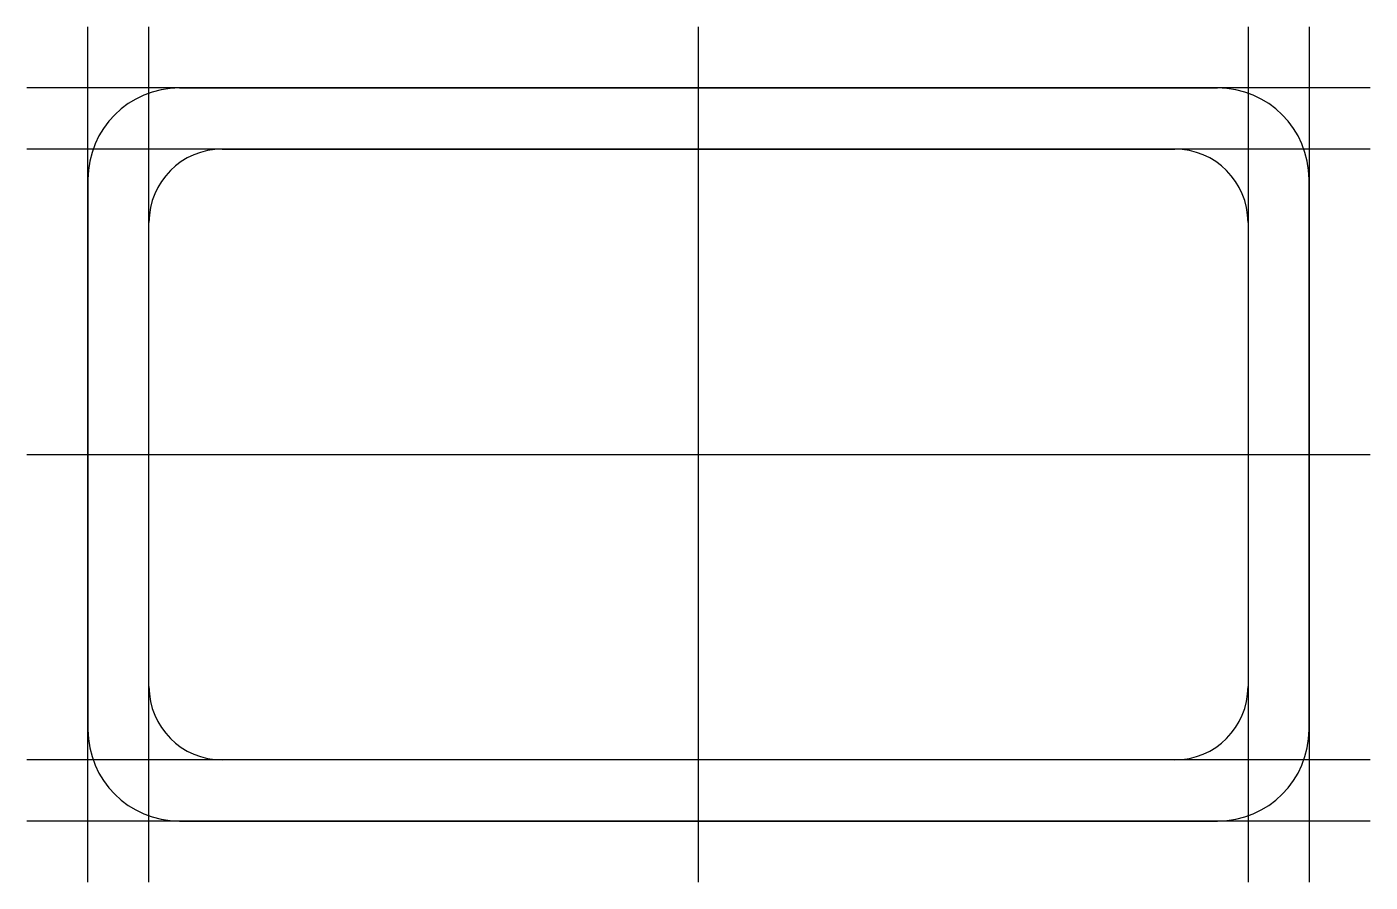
# Model space of a CAD drawing. Extents: x -55 to 55, y -35 to 35.
import ezdxf

# ---------------------------------------------------------------- set-up
doc = ezdxf.new("R2010")
doc.units = 0
doc.linetypes.add('CENTER', pattern=[28.575, 12.7, -6.35, 3.175, -6.35])
doc.layers.get('0').update_dxf_attribs({"linetype": 'CONTINUOUS'})

msp = doc.modelspace()

# ---------------------------------------------------------------- linework, layer by layer
at = {"linetype": 'CONTINUOUS'}
for p, q in [((-50, -35), (-50, 35)), ((-45, -35), (-45, 35)), ((0, -35), (0, 35)), ((45, 35), (45, -35)), ((50, 35), (50, -35)), ((55, 30), (-55, 30)), ((42.5, 30), (-42.5, 30)), ((-42.5, 30), (42.5, 30)), ((55, 25), (-55, 25)), ((-39, 25), (39, 25)), ((-39, 25), (39, 25)), ((-50, 22.5), (-50, -22.5)), ((-50, -22.5), (-50, 22.5)), ((50, -22.5), (50, 22.5)), ((50, 22.5), (50, -22.5)), ((-45, -19), (-45, 19)), ((-45, -19), (-45, 19)), ((45, 19), (45, -19)), ((45, 19), (45, -19)), ((-55, 0), (55, 0)), ((55, -25), (-55, -25)), ((39, -25), (-39, -25)), ((39, -25), (-39, -25)), ((55, -30), (-55, -30)), ((-42.5, -30), (42.5, -30)), ((42.5, -30), (-42.5, -30))]:
    msp.add_line(p, q, dxfattribs=at)
at = {"linetype": 'CENTER'}
for p, q in [((0, -35), (0, 35)), ((-55, 0), (55, 0))]:
    msp.add_line(p, q, dxfattribs=at)
at = {"linetype": 'CONTINUOUS'}
for centre, radius, start, end in [((-42.5, 22.5), 7.5, 90, 180), ((-42.5, 22.5), 7.5, 90, 180), ((42.5, 22.5), 7.5, 0, 90), ((42.5, 22.5), 7.5, 0, 90), ((-39, 19), 6, 90, 180), ((-39, 19), 6, 90, 180), ((39, 19), 6, 0, 90), ((39, 19), 6, 0, 90), ((-39, -19), 6, 180, 270), ((-39, -19), 6, 180, 270), ((39, -19), 6, 270, 0), ((39, -19), 6, 270, 0), ((-42.5, -22.5), 7.5, 180, 270), ((-42.5, -22.5), 7.5, 180, 270), ((42.5, -22.5), 7.5, 270, 0), ((42.5, -22.5), 7.5, 270, 0)]:
    msp.add_arc(centre, radius, start, end, dxfattribs=at)

doc.saveas('drawing.dxf')
